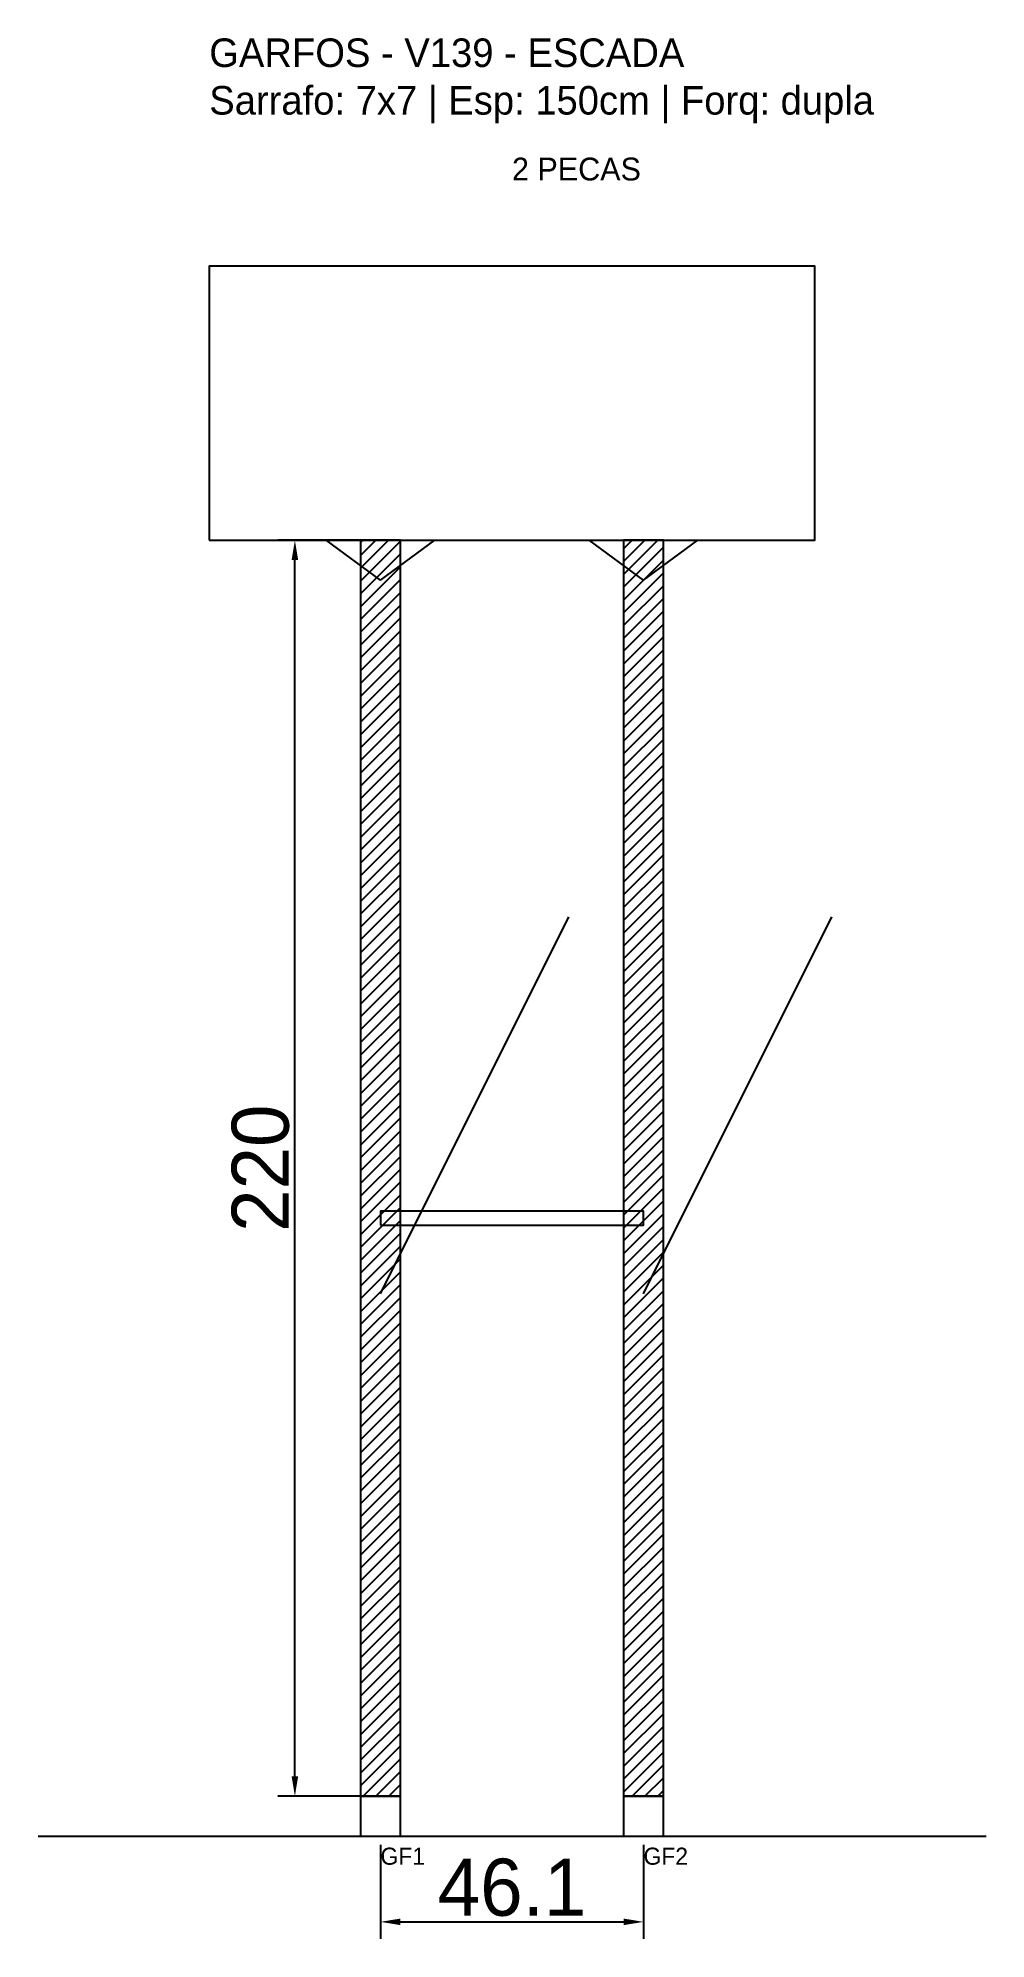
# Model space of a CAD drawing. Header units: metres. Extents: x -30 to 136, y -25 to 308.
import ezdxf

# ---------------------------------------------------------------- set-up
doc = ezdxf.new("R2010")
doc.units = ezdxf.units.M
for name, color, linetype in [('BARRA_ANCORAGEM', 1, 'Continuous'), ('COTA', 241, 'Continuous'), ('GARFOS OK', 3, 'Continuous'), ('NOME DA VIGA', 6, 'Continuous'), ('SARR_7x7', 40, 'Continuous'), ('TIRAS REESCORAMENTO', 252, 'Continuous'), ('VIGAS', 3, 'Continuous')]:
    doc.layers.add(name, color=color, linetype=linetype)
doc.dimstyles.new('EZ DXF', dxfattribs={"dimtxt": 10, "dimasz": 3.5, "dimexe": 3, "dimexo": 1.5, "dimgap": 1, "dimtad": 1, "dimdec": 1, "dimdsep": 46, "dimcen": 2.5, "dimazin": 3, "dimtfac": 1, "dimtmove": 0, "dimatfit": 3})

msp = doc.modelspace()

# ---------------------------------------------------------------- hatches: boundary and pattern name
at = {"layer": 'COTA'}
h = msp.add_hatch(dxfattribs=at)
h.set_pattern_fill('ANSI31', scale=0.5)
h.paths.add_polyline_path([(26.5, 0), (33.5, 0), (33.5, 220), (26.5, 220)])
h = msp.add_hatch(dxfattribs=at)
h.set_pattern_fill('ANSI31', scale=0.5)
h.paths.add_polyline_path([(72.57, 0), (79.57, 0), (79.57, 220), (72.57, 220)])

# ---------------------------------------------------------------- linework, layer by layer
at = {"layer": 'BARRA_ANCORAGEM'}
for p, q in [((30, 88), (63, 154)), ((76.07, 88), (109.07, 154))]:
    msp.add_line(p, q, dxfattribs=at)
at = {"layer": 'GARFOS OK'}
for p, q in [((30, 213), (20.5, 220)), ((20.5, 220), (39.5, 220)), ((30, 213), (39.5, 220)), ((76.07, 213), (66.57, 220)), ((66.57, 220), (85.57, 220)), ((76.07, 213), (85.57, 220))]:
    msp.add_line(p, q, dxfattribs=at)
at = {"layer": 'GARFOS OK', "linetype": 'CONTINUOUS'}
msp.add_line((-30, -7), (136.07, -7), dxfattribs=at)
at = {"layer": 'GARFOS OK'}
for points in [[(26.5, 0), (33.5, 0), (33.5, 220), (26.5, 220), (26.5, 0)], [(72.57, 0), (79.57, 0), (79.57, 220), (72.57, 220), (72.57, 0)]]:
    msp.add_lwpolyline(points, dxfattribs=at)
at = {"layer": 'SARR_7x7'}
for points in [[(26.5, -7), (33.5, -7), (33.5, 0), (26.5, 0), (26.5, -7)], [(72.57, -7), (79.57, -7), (79.57, 0), (72.57, 0), (72.57, -7)]]:
    msp.add_lwpolyline(points, dxfattribs=at)
at = {"layer": 'TIRAS REESCORAMENTO'}
msp.add_lwpolyline([(30, 100), (76.07, 100), (76.07, 102.5), (30, 102.5), (30, 100)], dxfattribs=at)
at = {"layer": 'VIGAS'}
msp.add_lwpolyline([(0, 220), (106.07, 220), (106.07, 268), (0, 268), (0, 220)], dxfattribs=at)

# ---------------------------------------------------------------- texts
at = {"layer": 'NOME DA VIGA'}
for s, height, p in [('2 PECAS', 4, (53.03, 283)), ('GF1', 3, (30, -12)), ('GF2', 3, (76.07, -12))]:
    msp.add_text(s, height=height, dxfattribs=at).set_placement(p)
at = {"layer": 'NOME DA VIGA', "insert": (0, 293), "char_height": 5, "attachment_point": 7}
msp.add_mtext('GARFOS - V139 - ESCADA\\PSarrafo: 7x7 | Esp: 150cm | Forq: dupla', dxfattribs=at)

# ---------------------------------------------------------------- dimensions: what is measured, and where the dimension line sits
at = {"layer": 'COTA'}
msp.add_linear_dim(base=(15, 0), p1=(30, 0), p2=(30, 220), angle=90, dimstyle='EZ DXF', dxfattribs=at).render()
msp.add_linear_dim(base=(30, -22), p1=(30, -7), p2=(76.07, -7), dimstyle='EZ DXF', dxfattribs=at).render()

doc.saveas('drawing.dxf')
